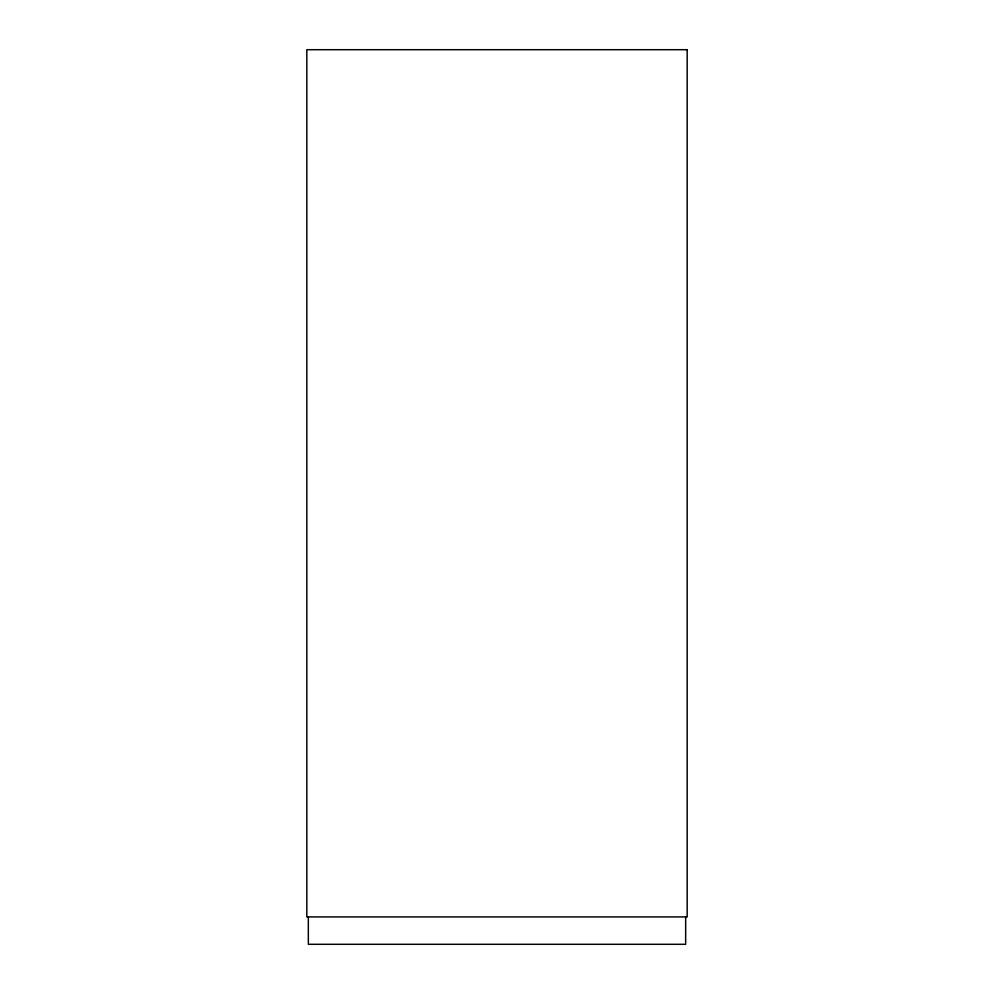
<?xml version="1.0" encoding="UTF-8"?>
<svg xmlns="http://www.w3.org/2000/svg" width="994" height="994" viewBox="0 0 994 994"><rect width="100%" height="100%" fill="white"/><g stroke="black" fill="none" stroke-linecap="round" stroke-linejoin="round"><path stroke-width="1.49" d="M685.661 916.915L685.661 944.3L308.339 944.3L308.339 916.915M687.177 49.7L306.823 49.7L306.823 916.915L687.177 916.915L687.177 49.7"/></g></svg>
